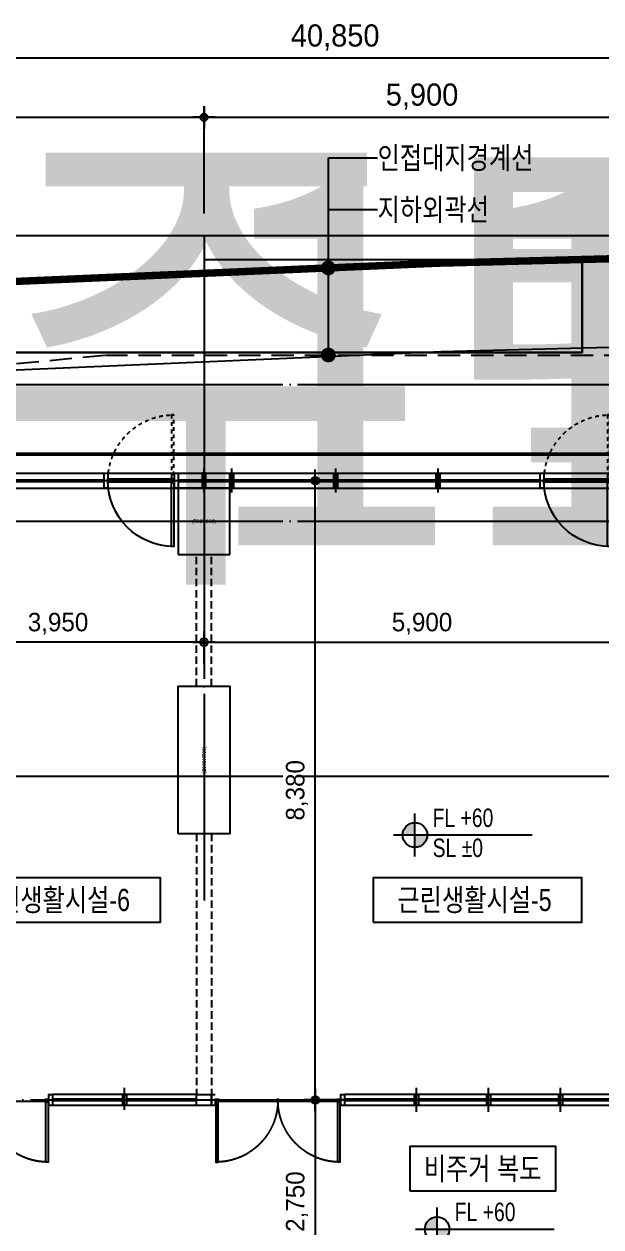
# Model space of a CAD drawing. Header units: millimetres. Extents: x 0 to 1390178, y 0 to 110113.
# Drawn here: x 455337 to 463143, y 39383 to 55659 of the extents above; entities that cross this region are included whole.
import ezdxf
from ezdxf.enums import TextEntityAlignment as Align
from ezdxf.xclip import XClip

# ---------------------------------------------------------------- set-up
doc = ezdxf.new("R2018")
doc.units = ezdxf.units.MM
doc.header["$LTSCALE"] = 100
doc.header["$XCLIPFRAME"] = 0
for name, pattern in [('X - 평면도$0$CEN', [62, 60, -1, 0, -1]), ('X - 평면도$0$H1', [1, 0.5, -0.5]), ('X - 평면도$0$HID', [1.5, 1, -0.5]), ('X - 평면도$0$PHANTOM2', [50, 40, -2, 2, -2, 2, -2])]:
    doc.linetypes.add(name, pattern=pattern)
doc.layers.get('DEFPOINTS').update_dxf_attribs({"color": 145})
for name, color, linetype in [('AA-MKXS', 7, 'Continuous'), ('AA-XXXX-DIMS', 7, 'Continuous'), ('AA-XXXX-SYMB', 7, 'Continuous'), ('AA-XXXX-TEXT', 3, 'Continuous'), ('DIM', 7, 'Continuous'), ('ROM', 7, 'Continuous'), ('SYM', 7, 'Continuous'), ('X - LAND$0$-landscape_base', 8, 'Continuous'), ('X - LAND$0$03-사철나무', 8, 'Continuous'), ('X - LAND$0$05-수호초', 8, 'Continuous'), ('X - SHEET$0$AA-BORD-TEXT', 3, 'Continuous'), ('X - 평면도$0$$0$03-사철나무', 8, 'Continuous'), ('X - 평면도$0$0-구역계', 1, 'Continuous'), ('X - 평면도$0$A-CEN', 1, 'X - 평면도$0$CEN'), ('X - 평면도$0$A-grid', 7, 'Continuous'), ('X - 평면도$0$AA-DWXM-WIND', 4, 'Continuous'), ('X - 평면도$0$AA-EL-PCN8', 8, 'Continuous'), ('X - 평면도$0$AA-WAXM-CONC', 2, 'Continuous'), ('X - 평면도$0$AA-XXXX-CNTL', 1, 'X - 평면도$0$CEN'), ('X - 평면도$0$CEN', 1, 'X - 평면도$0$CEN'), ('X - 평면도$0$H7', 7, 'X - 평면도$0$HID'), ('X - 평면도$0$상부외곽선', 7, 'X - 평면도$0$HID'), ('X - 평면도$0$칸막이', 7, 'X - 평면도$0$HID')]:
    doc.layers.add(name, color=color, linetype=linetype)
for name, color, linetype, plot in [('X - LAND$0$DEFPOINT', 163, 'Continuous', False), ('X - 평면도$0$$0$DEFPOINT', 163, 'Continuous', False), ('X - 평면도$0$DEFPOINT', 163, 'Continuous', False)]:
    doc.layers.add(name, color=color, linetype=linetype, plot=plot)
doc.layers.add('X - 평면도$0$A-door', color=4, linetype='Continuous', lineweight=25)
doc.styles.add('HAUD01', font='Dotum.ttf')
doc.styles.get("Standard").update_dxf_attribs({"font": 'Dotum.ttf'})
doc.styles.add('X - SHEET$0$HAUD01', font='Dotum.ttf')
doc.styles.add('X - 평면도$0$STANDARD', font='Dotum.ttf')
doc.dimstyles.new('HAUD-100', dxfattribs={"dimscale": 100, "dimtxt": 3, "dimasz": 1, "dimexe": 0, "dimexo": 3, "dimgap": 1, "dimtad": 1, "dimdec": 0, "dimdsep": 46, "dimlunit": 6, "dimtxsty": 'HAUD01', "dimblk": 'DIMDOT', "dimcen": 2.5, "dimdle": 1.5, "dimclrd": 7, "dimclre": 7, "dimclrt": 3, "dimadec": 0, "dimazin": 0, "dimtfac": 1, "dimtdec": 0, "dimtix": 1, "dimtmove": 2, "dimatfit": 3, "dimfxl": 1, "dimtvp": 1, "dimtolj": 1, "dimtzin": 0, "dimarcsym": 0})
doc.dimstyles.new('HAUD-80', dxfattribs={"dimscale": 100, "dimtxt": 2.5, "dimasz": 0.5, "dimexe": 0, "dimexo": 1.5, "dimgap": 1, "dimtad": 1, "dimdec": 0, "dimdsep": 46, "dimlunit": 6, "dimtxsty": 'HAUD01', "dimblk": 'Z_DOT', "dimcen": 2.5, "dimdle": 1.5, "dimclrd": 7, "dimclre": 7, "dimclrt": 4, "dimadec": 0, "dimazin": 0, "dimtfac": 1, "dimtdec": 0, "dimtix": 1, "dimtmove": 2, "dimatfit": 3, "dimfxl": 1, "dimtvp": 1, "dimtolj": 1, "dimtzin": 0, "dimarcsym": 0})

# ---------------------------------------------------------------- blocks, each defined once
blk = doc.blocks.new('X - SHEET$0$HAUDsheetV')
at = {"layer": 'X - SHEET$0$AA-BORD-TEXT', "color": 3, "style": 'X - SHEET$0$HAUD01'}
for tag, p in [('PJCode', (785.9999999994761, 567.9351040578185)), ('작성자', (786.1116538474744, 194.8244132263208)), ('검토자', (786.1116538474744, 181.8244132263208)), ('최종검토자', (786.1116538474744, 168.8244132263208)), ('승인자', (786.1116538474744, 155.8244132263208)), ('일자', (786.8316554282792, 144.0176082673424)), ('개정번호', (811.9999911041523, 65.91999703395413))]:
    blk.add_attdef(tag, text='', height=3, dxfattribs=at).set_placement(p, align=Align.MIDDLE_CENTER)
at = {"layer": 'X - SHEET$0$AA-BORD-TEXT', "color": 3, "lineweight": 30, "flags": 104}
blk.add_attdef('PJTitle', text='', height=4, dxfattribs=at).set_placement((787.2483039343468, 536.6215308340418), align=Align.MIDDLE_CENTER)
blk = doc.blocks.new('X - SHEET')
ref = blk.add_blockref('X - SHEET$0$HAUDsheetV', (-100, 0), dxfattribs=dict(xscale=100, yscale=100, zscale=100))
lines = blk.add_mtext('중랑구 상봉동 116-49번지 일원 2030 청년주택 \\P신축공사', dxfattribs={"layer": 'X - SHEET$0$AA-BORD-TEXT', "color": 3, "insert": (78624.83039343468, 53662.15308340419), "char_height": 5056.516607457252, "attachment_point": 1})
ref.add_attrib('PJTitle', '', (78624.83039343468, 53662.15308340419), dxfattribs={"flags": 104}).embed_mtext(lines)
blk = doc.blocks.new('DIMDOT')
at = {"layer": 'AA-XXXX-DIMS'}
for p, q in [((-1.5, 0), (1.5, 0)), ((0, -1.5), (0, 1.5))]:
    blk.add_line(p, q, dxfattribs=at)
for radius in [0.5, 0.25]:
    blk.add_circle((0, 0), radius, dxfattribs=at)
blk = doc.blocks.new('*D343')
at = {"color": 7, "lineweight": -2, "transparency": 16777216}
for p, q in [((-44267.25058057031, 35787.41104921149), (-44267.25058057031, 37887.40309404675)), ((-3517.250580574269, 37887.40309404675), (-44167.25058057031, 37887.40309404675)), ((-3417.250580574269, 35787.4030940458), (-3417.250580574269, 37887.40309404675))]:
    blk.add_line(p, q, dxfattribs=at)
at = {"layer": 'DEFPOINTS', "color": 0, "transparency": 16777216}
for p in [(-44267.25058057031, 37887.40309404675), (-44267.25058057031, 35487.41104921149), (-3417.250580574269, 35487.4030940458, 7.24493690381748e-08)]:
    blk.add_point(p, dxfattribs=at)
at = {"color": 7, "lineweight": -2, "transparency": 16777216, "xscale": 100, "yscale": 100, "zscale": 100, "rotation": 180}
blk.add_blockref('DIMDOT', (-44267.25058057031, 37887.40309404675), dxfattribs=at)
at = {"color": 7, "lineweight": -2, "transparency": 16777216, "xscale": 100, "yscale": 100, "zscale": 100}
blk.add_blockref('DIMDOT', (-3417.250580574269, 37887.40309404675), dxfattribs=at)
at = {"color": 3, "transparency": 16777216, "insert": (-23842.25058057229, 38166.50757165869), "char_height": 300, "attachment_point": 5, "style": 'HAUD01'}
blk.add_mtext('\\A1;40,850', dxfattribs=at)
blk = doc.blocks.new('*D344')
at = {"color": 7, "lineweight": -2, "transparency": 16777216}
for p, q in [((-33917.24335090059, 35787.40309404576), (-33917.24335090059, 37087.40309404675)), ((-33817.24335090059, 37087.40309404675), (-25717.2433300101, 37087.40309404675)), ((-25617.2433300101, 35787.40309404576), (-25617.2433300101, 37087.40309404675))]:
    blk.add_line(p, q, dxfattribs=at)
at = {"layer": 'DEFPOINTS', "color": 0, "transparency": 16777216}
for p in [(-25617.2433300101, 37087.40309404675), (-33917.24335090059, 35487.40309404576, 7.245000722336268e-08), (-25617.2433300101, 35487.40309404576, 7.245000722336268e-08)]:
    blk.add_point(p, dxfattribs=at)
at = {"color": 7, "lineweight": -2, "transparency": 16777216, "xscale": 100, "yscale": 100, "zscale": 100, "rotation": 180}
blk.add_blockref('DIMDOT', (-33917.24335090059, 37087.40309404675), dxfattribs=at)
at = {"color": 7, "lineweight": -2, "transparency": 16777216, "xscale": 100, "yscale": 100, "zscale": 100}
blk.add_blockref('DIMDOT', (-25617.2433300101, 37087.40309404675), dxfattribs=at)
at = {"color": 3, "transparency": 16777216, "insert": (-29767.24334045534, 37366.50757165869), "char_height": 300, "attachment_point": 5, "style": 'HAUD01'}
blk.add_mtext('\\A1;8,300', dxfattribs=at)
blk = doc.blocks.new('*D345')
at = {"color": 7, "lineweight": -2, "transparency": 16777216}
for p, q in [((-25617.2433300101, 35787.40309404576), (-25617.2433300101, 37087.40309404675)), ((-25517.2433300101, 37087.40309404675), (-19817.24330911867, 37087.40309404675)), ((-19717.24330911867, 35787.40309404576), (-19717.24330911867, 37087.40309404675))]:
    blk.add_line(p, q, dxfattribs=at)
at = {"layer": 'DEFPOINTS', "color": 0, "transparency": 16777216}
for p in [(-19717.24330911867, 37087.40309404675), (-25617.2433300101, 35487.40309404576, 7.245000722336268e-08), (-19717.24330911867, 35487.40309404576, 7.245000722336268e-08)]:
    blk.add_point(p, dxfattribs=at)
at = {"color": 7, "lineweight": -2, "transparency": 16777216, "xscale": 100, "yscale": 100, "zscale": 100, "rotation": 180}
blk.add_blockref('DIMDOT', (-25617.2433300101, 37087.40309404675), dxfattribs=at)
at = {"color": 7, "lineweight": -2, "transparency": 16777216, "xscale": 100, "yscale": 100, "zscale": 100}
blk.add_blockref('DIMDOT', (-19717.24330911867, 37087.40309404675), dxfattribs=at)
at = {"color": 3, "transparency": 16777216, "insert": (-22667.24331956438, 37366.50757165869), "char_height": 300, "attachment_point": 5, "style": 'HAUD01'}
blk.add_mtext('\\A1;5,900', dxfattribs=at)
blk = doc.blocks.new('C1E7A367F')
at = {"layer": 'AA-XXXX-SYMB'}
h = blk.add_hatch(color=256, dxfattribs=at)
h.paths.add_polyline_path([(-799.9999999995343, -9.313226e-10), (4.656613e-10, 0), (4.656613e-10, 799.9999999990686, 0.4142135623730951)])
h.paths.add_polyline_path([(4.656613e-10, 0), (4.656613e-10, -800.0000000009312, 0.4142135623730951), (800.0000000004657, 0)])
for p, q in [((4.656613e-10, -1400), (4.656613e-10, 1399.999999999068)), ((-1400.000000000465, -9.313226e-10), (7613.59705392737, -9.313226e-10))]:
    blk.add_line(p, q, dxfattribs=at)
blk.add_circle((-9.313226e-10, 0), 799.9999999814993, dxfattribs=at)
blk = doc.blocks.new('X - 평면도$0$A$C80b97300')
at = {"layer": 'X - 평면도$0$DEFPOINT'}
blk.add_lwpolyline([(159778.1334466937, 61131.10000000161), (159778.1334466937, 61131.10000000161), (126246.7334465982, 50542.90000000209), (117552.1702971461, 69514.3100598378), (112287.307825923, 67315.37391909232), (106427.2629696589, 84784.70248716557), (99926.44495892533, 82972.2210526242), (96606.64080810551, 93675.52336689812), (102860.3244349957, 95418.07181667551), (120048.9904528857, 99664.33352825776), (127005.8334466219, 101293.7000000403), (135152.3334467411, 103815.9000000471), (143266.7334467173, 106051.3999999985), (150522.491842747, 89247.45486804869), (152969.6113762857, 82523.12999242157), (154689.3132715225, 77527.66830148548), (159778.1334466937, 61131.10000000161)], dxfattribs=at)
blk = doc.blocks.new('*U1018')
at = {"layer": 'X - 평면도$0$A-door', "color": 9}
for p, q in [((50, 20.0000000000291), (950, 20.0000000000291)), ((50, -19.9999999999709), (950, -19.9999999999709))]:
    blk.add_line(p, q, dxfattribs=at)
at = {"layer": 'X - 평면도$0$A-door', "linetype": 'X - 평면도$0$H1'}
blk.add_lwpolyline([(59.99999999976717, -25.00000000023283), (60.00000000013738, 890.0000000002448), (90.00000000013739, 890.0000000002448), (89.99999999976717, -25.00000000023283)], close=True, dxfattribs=at)
at = {"layer": 'X - 평면도$0$A-door'}
for points in [[(0, -100), (50, -100), (50, 100), (0, 100)], [(59.99999999976717, 25.00000000023283), (60.00000000013677, -890.0000000002448), (90.00000000013677, -890.0000000002448), (89.99999999976717, 25.00000000023283)], [(950, -100), (1000, -100), (1000, 100), (950, 100)]]:
    blk.add_lwpolyline(points, close=True, dxfattribs=at)
blk.add_circle((75.00000000023283, 2.91038304567337e-11), 5, dxfattribs=at)
at = {"layer": 'X - 평면도$0$A-door', "color": 1, "linetype": 'X - 평면도$0$H1'}
blk.add_arc((59.99999999978438, 2.91038304567337e-11), 890.0000000002157, 359.9999999999981, 89.99999999997732, dxfattribs=at)
at = {"layer": 'X - 평면도$0$A-door', "color": 1}
blk.add_arc((59.99999999978438, -2.91038304567337e-11), 890.0000000002157, 270.0000000000227, 1.896921790023405e-12, dxfattribs=at)
blk = doc.blocks.new('X - 평면도$0$A$C131C07CB')
at = {"layer": 'X - 평면도$0$0-구역계', "color": 1, "linetype": 'X - 평면도$0$PHANTOM2', "const_width": 100, "flags": 128}
blk.add_lwpolyline([(50107.59496198141, 50545.78689281864), (32939.70980950678, 50631.00562899181), (27658.26551773632, 50495.51279937418), (20509.15588606009, 50187.01560550823), (2300.235263642506, 48328.57226069237), (1988.317847926635, 39917.64751155791), (1940.124164670939, 31389.77365818829), (1398.808156179497, 24265.20514360355), (271.605795216281, 6595.728840174852), (49.97293378110044, 107.5925223486265), (11256.15261278138, 49.99884018319426), (11485.52311900351, 6794.85709878715), (29908.62121647364, 7122.00053461513), (29397.27115052973, 12804.65995625407), (50106.33092048857, 15382.38598217937)], close=True, dxfattribs=at)
at = {"layer": 'X - 평면도$0$DEFPOINT'}
for points in [[(50107.59496198141, 50545.78689281864), (32939.70980950678, 50631.00562899181), (27658.26551773632, 50495.51279937418), (20509.15588606009, 50187.01560550823), (2300.235263642506, 48328.57226069237), (1988.317847926635, 39917.64751155791), (1940.124164670939, 31389.77365818829), (1398.808156179497, 24265.20514360355), (271.605795216281, 6595.728840174852), (49.97293378110044, 107.5925223486265), (11256.15261278138, 49.99884018319426), (11485.52311900351, 6794.85709878715), (29908.62121647364, 7122.00053461513), (29397.27115052973, 12804.65995625407), (50106.33092048857, 15382.38598217937)], [(48907.55203763326, 49351.72893718927), (32952.1220854891, 49430.92923259811), (27699.52333543007, 49296.17642102338), (20596.0182981611, 48989.64714905637), (3460.719599473756, 47240.78006965341), (3188.192152052536, 39892.01486180804), (3139.866937127663, 31340.86647520651), (2595.910608983482, 24181.54720880376), (1470.300707802642, 6537.033530864486), (1291.447099567624, 1301.227867169626), (10096.47022676561, 1255.974826617574), (10324.94310822943, 7974.437574033538), (28597.86895431089, 8298.914364652068), (28098.15909587708, 13852.21556521585), (48906.36902052141, 16442.28314295691)]]:
    blk.add_lwpolyline(points, close=True, dxfattribs=at)
blk = doc.blocks.new('X - 평면도$0$1F_COL')
at = {"layer": 'X - 평면도$0$AA-WAXM-CONC'}
for p, q in [((-68628.01822820166, -23826.89032623591), (-69328.01822820166, -23826.89032623591)), ((-69328.01822820166, -23826.89032623591), (-69328.01822820166, -24726.89032623591)), ((-68628.01822820166, -24726.89032623591), (-68628.01822820166, -23826.89032623591)), ((-69328.01822820166, -24726.89032623591), (-68628.01822820166, -24726.89032623591))]:
    blk.add_line(p, q, dxfattribs=at)
blk.add_lwpolyline([(-69328.01822820166, -28506.89032623183), (-69328.01822820166, -26506.89032623183), (-68628.01822820166, -26506.89032623183), (-68628.01822820166, -28506.89032623183)], close=True, dxfattribs=at)
at = {"layer": 'X - 평면도$0$DEFPOINT', "style": 'X - 평면도$0$STANDARD'}
blk.add_text('(700X900)', height=50, dxfattribs=at).set_placement((-68978.01822820166, -24276.89032623591), align=Align.MIDDLE_CENTER)
blk.add_text('(2000X700)', height=50, rotation=90, dxfattribs=at).set_placement((-68978.01822820166, -27506.89032623183), align=Align.MIDDLE_CENTER)
blk = doc.blocks.new('X - LAND', base_point=(-475.3640304019209, -286.727544500216))
at = {"layer": 'X - LAND$0$-landscape_base'}
blk.add_lwpolyline([(62140.40940875583, 68365.34965272219), (62140.40940875583, 67107.3914776934), (46322.06503655028, 67107.3914776934)], dxfattribs=at)
at = {"layer": 'X - LAND$0$03-사철나무'}
blk.add_line((41840.40956930409, 65743.11968117155), (82640.40956930607, 65743.11968117155), dxfattribs=at)
at = {"layer": 'X - LAND$0$05-수호초'}
blk.add_lwpolyline([(46322.0651970749, 67107.39137190086), (62140.40956928045, 67107.39137190086), (62140.40956929093, 68365.34954718023), (53464.02037522325, 68011.88236367062), (46300.48972960759, 67318.78655680153)], close=True, dxfattribs=at)
at = {"layer": 'X - LAND$0$DEFPOINT'}
blk.add_lwpolyline([(82640.48914330604, 68365.61669809691), (65472.60399083141, 68450.83543427009), (60191.15969906095, 68315.34260465245), (53042.05006738473, 68006.84541078651), (34833.12944496714, 66148.40206597064), (34521.21202925127, 57737.47731683619), (34473.01834599557, 49209.60346346657), (33931.70233750413, 42085.03494888183), (32804.49997654092, 24415.55864545313), (32582.86711510574, 17927.4223276269), (43789.04679410602, 17869.82864546147), (44018.41730032815, 24614.68690406543), (62441.51539779827, 24941.83033989341), (61930.16533185437, 30624.48976153234), (82639.22510181321, 33202.21578745765)], close=True, dxfattribs=at)
blk = doc.blocks.new('*U1016')
at = {"layer": 'X - 평면도$0$A-door', "color": 9}
for p, q in [((-850.000000015212, 19.99999999994392), (850.0000000151724, 20.00000000005586)), ((-850.000000015212, -20.00000000005608), (850.0000000151724, -19.99999999994414))]:
    blk.add_line(p, q, dxfattribs=at)
at = {"layer": 'X - 평면도$0$A-door', "linetype": 'X - 평면도$0$H1'}
for points in [[(-840.0000000155214, -25.00000000031801), (-840.0000000146462, 840.0000000154382), (-810.0000000146462, 840.0000000154382), (-810.0000000155214, -25.00000000031801)], [(840.0000000155217, -25.00000000020608), (840.0000000145345, 840.0000000155501), (810.0000000145345, 840.0000000155501), (810.0000000155217, -25.00000000020608)]]:
    blk.add_lwpolyline(points, close=True, dxfattribs=at)
at = {"layer": 'X - 평면도$0$A-door'}
for points in [[(-900, -75.0000000000852), (-850, -75.0000000000852), (-850, 74.9999999999148), (-900, 74.9999999999148)], [(-840.0000000155214, 25.00000000014765), (-840.0000000145344, -840.0000000155503), (-810.0000000145344, -840.0000000155503), (-810.0000000155214, 25.00000000014765)], [(840.0000000155217, 25.00000000025959), (840.0000000146465, -840.0000000154384), (810.0000000146465, -840.0000000154384), (810.0000000155217, 25.00000000025959)], [(850, 75.00000000002676), (850, -74.99999999997324), (900, -74.99999999997324), (900, 75.00000000002676)]]:
    blk.add_lwpolyline(points, close=True, dxfattribs=at)
for centre in [(-825.0000000149792, -5.607750424141678e-11), (825.0000000149396, 5.585952431043216e-11)]:
    blk.add_circle(centre, 5, dxfattribs=at)
at = {"layer": 'X - 평면도$0$A-door', "color": 1, "linetype": 'X - 평면도$0$H1'}
for centre, radius, start, end in [((-840.000000014626, -5.607750424141678e-11), 840.0000000146234, 0, 89.9999999999422), ((840.0000000146212, -5.608255154340571e-11), 840.0000000146237, 90.00000000005781, 180)]:
    blk.add_arc(centre, radius, start, end, dxfattribs=at)
at = {"layer": 'X - 평면도$0$A-door', "color": 1}
for centre, radius, start, end in [((-840.000000014626, -5.607750424141678e-11), 840.0000000146234, 270.0000000000578, 0), ((840.0000000146212, -5.608255154340571e-11), 840.0000000146237, 180, 269.9999999999422)]:
    blk.add_arc(centre, radius, start, end, dxfattribs=at)
blk = doc.blocks.new('X - 평면도', base_point=(-475.3640304019209, -286.727544500216))
at = {"layer": 'DEFPOINTS'}
blk.add_lwpolyline([(657286.2339644467, 68689.61888149696), (718213.6007375629, 68689.61888149696), (718213.6007375629, 19243.10967376406), (657286.2339644467, 19243.10967376406)], close=True, dxfattribs=at)
at = {"layer": 'X - 평면도$0$$0$03-사철나무'}
blk.add_line((671840.4095693041, 65743.11968117142), (712640.4095693061, 65743.11968117142), dxfattribs=at)
at = {"layer": 'X - 평면도$0$$0$DEFPOINT'}
blk.add_lwpolyline([(712640.489143306, 68365.61669809678), (695472.6039908314, 68450.83543426996), (690191.159699061, 68315.34260465232), (683042.0500673847, 68006.84541078638), (664833.1294449671, 66148.40206597051), (664521.2120292513, 57737.47731683606), (664473.0183459956, 49209.60346346644), (663931.7023375041, 42085.0349488817), (662804.4999765409, 24415.558645453), (662582.8671151057, 17927.42232762677), (673789.046794106, 17869.82864546134), (674018.4173003281, 24614.6869040653), (692441.5153977983, 24941.83033989328), (691930.1653318544, 30624.48976153221), (712639.2251018132, 33202.21578745752)], close=True, dxfattribs=at)
at = {"layer": 'X - 평면도$0$A-CEN', "color": 5}
blk.add_line((657286.2339641209, 66673.10081605593), (718213.6007372444, 66673.10081605593), dxfattribs=at)
at = {"layer": 'X - 평면도$0$AA-DWXM-WIND', "color": 8}
for p, q in [((679131.9817717983, 65473.10967376354), (703311.9817717983, 65473.10967376354)), ((679131.9817717983, 65273.10967376342), (703311.9817717983, 65273.10967376342)), ((686921.9817926898, 57068.10967376528), (684971.9817926898, 57068.10967376528)), ((692821.9818135814, 57068.10967376528), (688921.9817926926, 57068.10967376528)), ((686921.9817926898, 56918.10967376528), (684971.9817926898, 56918.10967376528)), ((692821.9818135814, 56918.10967376528), (688921.9817926926, 56918.10967376528))]:
    blk.add_line(p, q, dxfattribs=at)
at = {"layer": 'X - 평면도$0$AA-DWXM-WIND'}
for p, q in [((684384.481782244, 65383.10967376354), (685671.9817717983, 65383.10967376342)), ((684384.481782244, 65363.10967376354), (685671.9817717983, 65363.10967376342)), ((686671.9817717983, 65383.10967376342), (686996.98179269, 65383.10967376342)), ((686671.9817717983, 65363.10967376342), (686996.98179269, 65363.10967376342)), ((687046.98179269, 65383.10967376325), (687371.9817717983, 65383.10967376331)), ((687046.98179269, 65363.10967376325), (687371.9817717983, 65363.10967376331)), ((687421.9817717983, 65383.10967376331), (688780.3151051317, 65383.10967376354)), ((687421.9817717983, 65363.10967376331), (688780.3151051317, 65363.10967376354)), ((688830.3151051317, 65383.10967376354), (690163.648438465, 65383.10967376354)), ((688830.3151051317, 65363.10967376354), (690163.648438465, 65363.10967376354)), ((690213.648438465, 65383.10967376354), (691571.9817717983, 65383.10967376354)), ((690213.648438465, 65363.10967376354), (691571.9817717983, 65363.10967376354)), ((685921.98179269, 57003.10967376528), (684971.9817926898, 57003.10967376528)), ((685921.98179269, 56983.10967376528), (684971.9817926898, 56983.10967376528)), ((686921.9817926898, 57003.10967376528), (685971.9817926898, 57003.10967376528)), ((686921.9817926898, 56983.10967376528), (685971.9817926898, 56983.10967376528)), ((689871.9818031362, 57003.10967376528), (688921.9817926926, 57003.10967376528)), ((689871.9818031362, 56983.10967376528), (688921.9817926926, 56983.10967376528)), ((690846.9818135786, 57003.10967376528), (689921.9818031357, 57003.10967376528)), ((690846.9818135786, 56983.10967376528), (689921.9818031357, 56983.10967376528)), ((691821.9818240223, 57003.10967376528), (690896.9818135791, 57003.10967376528)), ((691821.9818240223, 56983.10967376528), (690896.9818135791, 56983.10967376528)), ((692821.9818135814, 57003.10967376528), (691871.9818240223, 57003.10967376528)), ((692821.9818135814, 56983.10967376528), (691871.9818240223, 56983.10967376528))]:
    blk.add_line(p, q, dxfattribs=at)
for points in [[(686996.98179269, 65273.10967376342), (687046.98179269, 65273.10967376342), (687046.98179269, 65473.10967376342), (686996.98179269, 65473.10967376342)], [(687421.9817717983, 65273.10967376354), (687371.9817717983, 65273.10967376354), (687371.9817717983, 65473.10967376354), (687421.9817717983, 65473.10967376354)], [(688830.3151051317, 65273.10967376354), (688780.3151051317, 65273.10967376354), (688780.3151051317, 65473.10967376354), (688830.3151051317, 65473.10967376354)], [(690213.648438465, 65273.10967376354), (690163.648438465, 65273.10967376354), (690163.648438465, 65473.10967376354), (690213.648438465, 65473.10967376354)], [(685921.98179269, 57068.10967376528), (685971.9817926898, 57068.10967376528), (685971.9817926898, 56918.10967376528), (685921.98179269, 56918.10967376528)], [(686921.9817717982, 57068.10967376575), (687121.9817717982, 57068.10967376575), (687121.9817717982, 56918.10967376575), (686921.9817717982, 56918.10967376575)], [(689871.9818031362, 57068.10967376528), (689921.9818031357, 57068.10967376528), (689921.9818031357, 56918.10967376528), (689871.9818031362, 56918.10967376528)], [(690846.9818135786, 57068.10967376528), (690896.9818135791, 57068.10967376528), (690896.9818135791, 56918.10967376528), (690846.9818135786, 56918.10967376528)], [(691821.9818240223, 57068.10967376528), (691871.9818240223, 57068.10967376528), (691871.9818240223, 56918.10967376528), (691821.9818240223, 56918.10967376528)]]:
    blk.add_lwpolyline(points, close=True, dxfattribs=at)
at = {"layer": 'X - 평면도$0$AA-EL-PCN8'}
blk.add_line((679071.9817717983, 65723.10967376377), (703371.9817717983, 65723.10967376377), dxfattribs=at)
at = {"layer": 'X - 평면도$0$AA-XXXX-CNTL'}
for p, q in [((687021.9817717983, 68689.61888149696), (687021.9817717983, 59693.10967376814)), ((687021.9817717985, 68365.61669809688), (718213.6007372444, 68365.61669809688)), ((657286.2339641281, 65373.10967376441), (718213.6007372444, 65373.10967376441)), ((678471.9817926898, 65373.10967376424), (705861.9817718021, 65373.10967376435)), ((657286.2339641281, 64823.10967376418), (718213.6007372444, 64823.10967376418)), ((657286.2339641281, 61373.10967376418), (702571.9817718, 61373.10967376418))]:
    blk.add_line(p, q, dxfattribs=at)
at = {"layer": 'X - 평면도$0$CEN'}
blk.add_line((678471.9817717981, 56993.10967376622), (704296.9817718, 56993.10967376633), dxfattribs=at)
at = {"layer": 'X - 평면도$0$DEFPOINT'}
for p, q in [((687021.98179269, 65214.04321052021), (687021.98179269, 65536.41717424119)), ((687396.9817717983, 65214.04321052032), (687396.9817717983, 65536.4171742413)), ((688805.3151051317, 65214.04321052032), (688805.3151051317, 65536.4171742413)), ((690188.648438465, 65214.04321052032), (690188.648438465, 65536.4171742413)), ((685946.9817926898, 56859.04321051951), (685946.9817926898, 57156.41717424049)), ((689896.9818031357, 56834.04321052207), (689896.9818031357, 57156.41717424305)), ((690871.9818135791, 56834.04321052207), (690871.9818135791, 57156.41717424305)), ((691846.9818240223, 56834.04321052207), (691846.9818240223, 57156.41717424305))]:
    blk.add_line(p, q, dxfattribs=at)
at = {"layer": 'X - 평면도$0$H7', "ltscale": 3}
blk.add_lwpolyline([(666121.9817509099, 65186.32866140435), (685687.0741322832, 67073.10967376406), (711471.9817717985, 67073.10967376406), (711471.9817717985, 35476.03484414853), (690571.9817718026, 31923.61156001533), (690571.9817718028, 26093.10967376552), (672521.9817717983, 26093.10967376552), (672521.9817717983, 19243.109673764), (666121.9817717983, 19243.109673764), (666121.9817717983, 65186.32866140435)], dxfattribs=at)
at = {"layer": 'X - 평면도$0$상부외곽선', "ltscale": 3}
blk.add_lwpolyline([(668021.9817718004, 40573.10967376488), (668021.9817717986, 65723.10967376365), (709571.9817718006, 65723.10967376365), (709571.9817718006, 39263.10967376226), (687211.9817718195, 39263.10967376226), (687211.9817718195, 29123.10971793675), (668021.9817718014, 29123.10971793675)], dxfattribs=at)
at = {"layer": 'X - 평면도$0$칸막이'}
for p, q in [((686921.9817717982, 62593.10967376802), (686921.9817717981, 64373.10967376395)), ((687121.9817717982, 62593.10967376802), (687121.9817717982, 64373.10967376395)), ((686921.9817717982, 60593.10967376802), (686921.9817717982, 57068.10967376536)), ((687121.9817717982, 60593.10967376802), (687121.9817717982, 57068.10967376536))]:
    blk.add_line(p, q, dxfattribs=at)
ref = blk.add_blockref('X - 평면도$0$A$C80b97300', (722821.645586458, -102404.3591333128), dxfattribs=dict(rotation=72.47546202917606))
XClip(ref).set_block_clipping_path([(94693.8409505995, 98626.51964865648), (113039.93739572627, 40526.90891766187), (162789.9645771914, 56236.45989976381), (144443.86813206464, 114336.07063075842)])
ref = blk.add_blockref('X - LAND', (629524.6359695981, -286.727544500347))
XClip(ref).set_block_clipping_path([(27286.2339644467, 19243.10967376419), (88213.60073756287, 68689.6188814971)])
blk.add_blockref('X - 평면도$0$1F_COL', (756000, 89099.99999999985))
at = {"layer": 'X - 평면도$0$0-구역계'}
blk.add_blockref('X - 평면도$0$A$C131C07CB', (662532.8941813246, 17819.82980527813), dxfattribs=at)
at = {"layer": 'X - 평면도$0$A-grid', "xscale": -1}
for p in [(686671.9817717983, 65373.109673764), (692571.9817717983, 65373.109673764)]:
    blk.add_blockref('*U1018', p, dxfattribs=at)
at = {"layer": 'X - 평면도$0$A-grid'}
ref = blk.add_blockref('*U1016', (684071.9817509123, 56993.10967376659), dxfattribs=dict(at, xscale=-1))
XClip(ref).set_block_clipping_path([(905, 80.0000000000291), (850, 80.0000000000291), (850, 20.000000000043656), (-845.0000000152504, 19.999999999934516), (-845, 79.99999999991996), (-905, 79.99999999991996), (-905, -80.00000000008004), (-845.0000000153668, -80.00000000002183), (-845.0000000145519, -845.000000015556), (845.0000000146683, -845.0000000154396), (845.0000000146683, -79.9999999999709), (905, -79.9999999999709)])
ref = blk.add_blockref('*U1016', (688021.9817717982, 56993.10967376572), dxfattribs=dict(at, xscale=-1))
XClip(ref).set_block_clipping_path([(905, 80.0000000000291), (850, 80.0000000000291), (850, 20.000000000043656), (-845.0000000152504, 19.999999999934516), (-845, 79.99999999991996), (-905, 79.99999999991996), (-905, -80.00000000008004), (-845.0000000153668, -80.00000000002183), (-845.0000000145519, -845.000000015556), (845.0000000146683, -845.0000000154396), (845.0000000146683, -79.9999999999709), (905, -79.9999999999709)])
blk = doc.blocks.new('Z_DOT')
at = {"layer": 'DIM', "color": 0}
for p, q in [((-3, 0), (3, 0)), ((0, -3), (0, 3))]:
    blk.add_line(p, q, dxfattribs=at)
for radius in [1.05, 0.5249999999999999]:
    blk.add_circle((0, 0), radius, dxfattribs=at)
blk = doc.blocks.new('*D465')
at = {"layer": 'DEFPOINTS', "color": 0, "transparency": 16777216}
for p in [(463672.0644207937, 47294.70236259497), (457772.0644207936, 46851.9120971436), (463672.0644207937, 46851.91209714358)]:
    blk.add_point(p, dxfattribs=at)
at = {"layer": 'DIM', "color": 7, "lineweight": -2, "transparency": 16777216}
for p, q in [((457772.0644207936, 47001.9120971436), (457772.0644207936, 47294.70236259497)), ((457822.0644207936, 47294.70236259497), (463622.0644207937, 47294.70236259497)), ((463672.0644207937, 47001.91209714358), (463672.0644207937, 47294.70236259497))]:
    blk.add_line(p, q, dxfattribs=at)
at = {"layer": 'DIM', "color": 7, "lineweight": -2, "transparency": 16777216, "xscale": 50, "yscale": 50, "zscale": 50, "rotation": 180}
blk.add_blockref('Z_DOT', (457772.0644207936, 47294.70236259497), dxfattribs=at)
at = {"layer": 'DIM', "color": 7, "lineweight": -2, "transparency": 16777216, "xscale": 50, "yscale": 50, "zscale": 50}
blk.add_blockref('Z_DOT', (463672.0644207937, 47294.70236259497), dxfattribs=at)
at = {"layer": 'DIM', "color": 4, "transparency": 16777216, "insert": (460722.0644207936, 47543.95609393825), "char_height": 250, "attachment_point": 5, "style": 'HAUD01'}
blk.add_mtext('\\A1;5,900', dxfattribs=at)
blk = doc.blocks.new('*D466')
at = {"layer": 'DEFPOINTS', "color": 0, "transparency": 16777216}
for p in [(453822.0644207936, 47294.70236259497), (453822.0644207936, 46851.91209714359), (457772.0644207936, 46851.9120971436)]:
    blk.add_point(p, dxfattribs=at)
at = {"layer": 'DIM', "color": 7, "lineweight": -2, "transparency": 16777216}
for p, q in [((453822.0644207936, 47001.91209714359), (453822.0644207936, 47294.70236259497)), ((457722.0644207936, 47294.70236259497), (453872.0644207936, 47294.70236259497)), ((457772.0644207936, 47001.9120971436), (457772.0644207936, 47294.70236259497))]:
    blk.add_line(p, q, dxfattribs=at)
at = {"layer": 'DIM', "color": 7, "lineweight": -2, "transparency": 16777216, "xscale": 50, "yscale": 50, "zscale": 50, "rotation": 180}
blk.add_blockref('Z_DOT', (453822.0644207936, 47294.70236259497), dxfattribs=at)
at = {"layer": 'DIM', "color": 7, "lineweight": -2, "transparency": 16777216, "xscale": 50, "yscale": 50, "zscale": 50}
blk.add_blockref('Z_DOT', (457772.0644207936, 47294.70236259497), dxfattribs=at)
at = {"layer": 'DIM', "color": 4, "transparency": 16777216, "insert": (455797.0644207936, 47543.95609393825), "char_height": 250, "attachment_point": 5, "style": 'HAUD01'}
blk.add_mtext('\\A1;3,950', dxfattribs=at)
blk = doc.blocks.new('*D484')
at = {"layer": 'DEFPOINTS', "color": 0, "transparency": 16777216}
for p in [(459826.6333792331, 41100.70336934824), (459277.9366925254, 38350.70336934709), (459826.6333792332, 38350.70336934709)]:
    blk.add_point(p, dxfattribs=at)
at = {"layer": 'DIM', "color": 7, "lineweight": -2, "transparency": 16777216}
for p, q in [((459676.6333792331, 41100.70336934824), (459277.9366925254, 41100.70336934824)), ((459277.9366925254, 41050.70336934824), (459277.9366925254, 38400.70336934709)), ((459676.6333792332, 38350.70336934709), (459277.9366925254, 38350.70336934709))]:
    blk.add_line(p, q, dxfattribs=at)
at = {"layer": 'DIM', "color": 7, "lineweight": -2, "transparency": 16777216, "xscale": 50, "yscale": 50, "zscale": 50}
for p, rotation in [((459277.9366925254, 41100.70336934824), 90), ((459277.9366925254, 38350.70336934709), 270)]:
    blk.add_blockref('Z_DOT', p, dxfattribs=dict(at, rotation=rotation))
at = {"layer": 'DIM', "color": 4, "transparency": 16777216, "insert": (459028.682961182, 39725.70336934752), "char_height": 250, "attachment_point": 5, "rotation": 90, "style": 'HAUD01'}
blk.add_mtext('\\A1;2,750', dxfattribs=at)
blk = doc.blocks.new('*D485')
at = {"layer": 'DEFPOINTS', "color": 0, "transparency": 16777216}
for p in [(459277.9366925254, 49480.70336934628), (459826.6333792335, 49480.70336934628), (459826.6333792331, 41100.70336934824)]:
    blk.add_point(p, dxfattribs=at)
at = {"layer": 'DIM', "color": 7, "lineweight": -2, "transparency": 16777216}
for p, q in [((459676.6333792335, 49480.70336934628), (459277.9366925254, 49480.70336934628)), ((459277.9366925254, 41150.70336934824), (459277.9366925254, 49430.70336934628)), ((459676.6333792331, 41100.70336934824), (459277.9366925254, 41100.70336934824))]:
    blk.add_line(p, q, dxfattribs=at)
at = {"layer": 'DIM', "color": 7, "lineweight": -2, "transparency": 16777216, "xscale": 50, "yscale": 50, "zscale": 50}
for p, rotation in [((459277.9366925254, 49480.70336934628), 90), ((459277.9366925254, 41100.70336934824), 270)]:
    blk.add_blockref('Z_DOT', p, dxfattribs=dict(at, rotation=rotation))
at = {"layer": 'DIM', "color": 4, "transparency": 16777216, "insert": (459028.682961182, 45290.70336934712), "char_height": 250, "attachment_point": 5, "rotation": 90, "style": 'HAUD01'}
blk.add_mtext('\\A1;8,380', dxfattribs=at)
blk = doc.blocks.new('지상부 치수 1')
dim = blk.add_linear_dim(base=(-44267.25058057031, 37887.40309404675, -7.245000722336268e-08), p1=(-3417.250580574269, 35487.4030940458), p2=(-44267.25058057031, 35487.41104921149, -7.243463909433947e-08), dimstyle='HAUD-100')
dim.commit()
dim.dimension.update_dxf_attribs({"geometry": '*D343', "text_midpoint": (-23842.25058057229, 38166.50757165869, -7.245000722336268e-08)})
for base, p1, p2, picture, middle in [((-25617.2433300101, 37087.40309404675, -7.245000722336268e-08), (-33917.24335090059, 35487.40309404576), (-25617.2433300101, 35487.40309404576), '*D344', (-29767.24334045534, 37366.50757165869, -7.245000722336268e-08)), ((-19717.24330911867, 37087.40309404675, -7.245000722336268e-08), (-25617.2433300101, 35487.40309404576), (-19717.24330911867, 35487.40309404576), '*D345', (-22667.24331956438, 37366.50757165869, -7.245000722336268e-08))]:
    dim = blk.add_linear_dim(base=base, p1=p1, p2=p2, angle=180, dimstyle='HAUD-100')
    dim.commit()
    dim.dimension.update_dxf_attribs({"geometry": picture, "text_midpoint": middle})

msp = doc.modelspace()

# ---------------------------------------------------------------- block references
ref = msp.add_blockref('X - 평면도', (-229725.2813814067, -16179.13384891825))
XClip(ref).set_block_clipping_path([(649249.9173510048, 15892.40630441808), (733249.9173510048, 75292.406304418)])

# ---------------------------------------------------------------- next in the draw order: linework, layer by layer
at = {"layer": 'ROM', "color": 0, "linetype": 'Continuous'}
for points in [[(454354.7824468506, 43507.34864374317), (457181.3096552445, 43507.34864374317), (457181.3096552445, 44107.34864374317), (454354.7824468506, 44107.34864374317)], [(460059.7100456334, 43507.34864374317), (462886.2372540273, 43507.34864374317), (462886.2372540273, 44107.34864374317), (460059.7100456334, 44107.34864374317)], [(460555.8431075786, 39870.61607744421), (462532.4739438167, 39870.61607744421), (462532.4739438167, 40470.61607744421), (460555.8431075786, 40470.61607744421)]]:
    msp.add_lwpolyline(points, close=True, dxfattribs=at)
at = {"layer": 'SYM'}
for p, q in [((459454.341187637, 51180.69451163174), (459454.341187637, 53849.20371936256)), ((459454.341187637, 53849.20371936256), (460121.0078543037, 53849.20371936256)), ((459454.341187637, 53149.20371936256), (460121.0078543037, 53149.20371936256))]:
    msp.add_line(p, q, dxfattribs=at)
at = {"layer": 'SYM', "const_width": 99.89999999999999}
for points in [[(459454.341187637, 52308.44629275065, 1), (459454.341187637, 52408.54629275072, 1)], [(459454.341187637, 51130.64451163169, 1), (459454.341187637, 51230.74451163178, 1)]]:
    msp.add_lwpolyline(points, format="xyb", close=True, dxfattribs=at)

# ---------------------------------------------------------------- next in the draw order: block references
for name, p in [('X - SHEET', (252000, 0)), ('X - SHEET', (336000, 0)), ('지상부 치수 1', (483389.3077504899, 17309.80062532506))]:
    msp.add_blockref(name, p)
at = {"layer": 'AA-MKXS', "xscale": 0.2083333330228925, "yscale": 0.2083333330228925, "zscale": 0.2083333330228925}
for p in [(460626.2507312422, 44686.14415374957), (460925.8232032305, 39352.675586101)]:
    msp.add_blockref('C1E7A367F', p, dxfattribs=at)

# ---------------------------------------------------------------- next in the draw order: texts
at = {"layer": 'AA-XXXX-TEXT', "style": 'HAUD01', "width": 0.8}
for s, p in [('인접대지경계선', (460121.0078543037, 53849.20371936256)), ('지하외곽선', (460121.0078543037, 53149.20371936256))]:
    msp.add_text(s, height=300, dxfattribs=at).set_placement(p, align=Align.MIDDLE_LEFT)
for s, p in [('FL +60', (460865.1847312425, 44719.47748708288)), ('SL ±0', (460865.1847312425, 44312.7384537191)), ('FL +60', (461164.7572032309, 39386.00891943432))]:
    msp.add_text(s, height=250, dxfattribs=at).set_placement(p, align=Align.BOTTOM_LEFT)
for s, p in [('근린생활시설-6', (455727.4473146326, 43807.34864374317)), ('근린생활시설-5', (461432.3749134154, 43807.34864374317)), ('비주거 복도', (461541.8335708554, 40170.61607744421))]:
    msp.add_text(s, height=300, dxfattribs=at).set_placement(p, align=Align.MIDDLE_CENTER)

# ---------------------------------------------------------------- next in the draw order: dimensions: what is measured, and where the dimension line sits
at = {"layer": 'DIM'}
for base, p2, angle, picture, middle in [((459277.9366925254, 49480.70336934628), (459826.6333792333, 49480.70336934625), 90, '*D485', (459028.682961182, 45290.70336934712)), ((459277.9366925254, 38350.70336934709), (459826.633379233, 38350.70336934708), 270, '*D484', (459028.682961182, 39725.70336934752))]:
    dim = msp.add_linear_dim(base=base, p1=(459826.6333792328, 41100.70336934822), p2=p2, angle=angle, dimstyle='HAUD-80', override={"dimscale": 100}, dxfattribs=at)
    dim.commit()
    dim.dimension.update_dxf_attribs({"geometry": picture, "text_midpoint": middle})
dim = msp.add_linear_dim(base=(453822.0644207936, 47294.70236259497), p1=(457772.0644207936, 46851.9120971436), p2=(453822.0644207936, 46851.91209714359), angle=180, dimstyle='HAUD-80', dxfattribs=at)
dim.commit()
dim.dimension.update_dxf_attribs({"geometry": '*D466', "text_midpoint": (455797.0644207936, 47543.95609393825)})
dim = msp.add_linear_dim(base=(463672.0644207937, 47294.70236259497), p1=(457772.0644207936, 46851.9120971436), p2=(463672.0644207937, 46851.91209714358), dimstyle='HAUD-80', dxfattribs=at)
dim.commit()
dim.dimension.update_dxf_attribs({"geometry": '*D465', "text_midpoint": (460722.0644207936, 47543.95609393825)})

doc.saveas('drawing.dxf')
